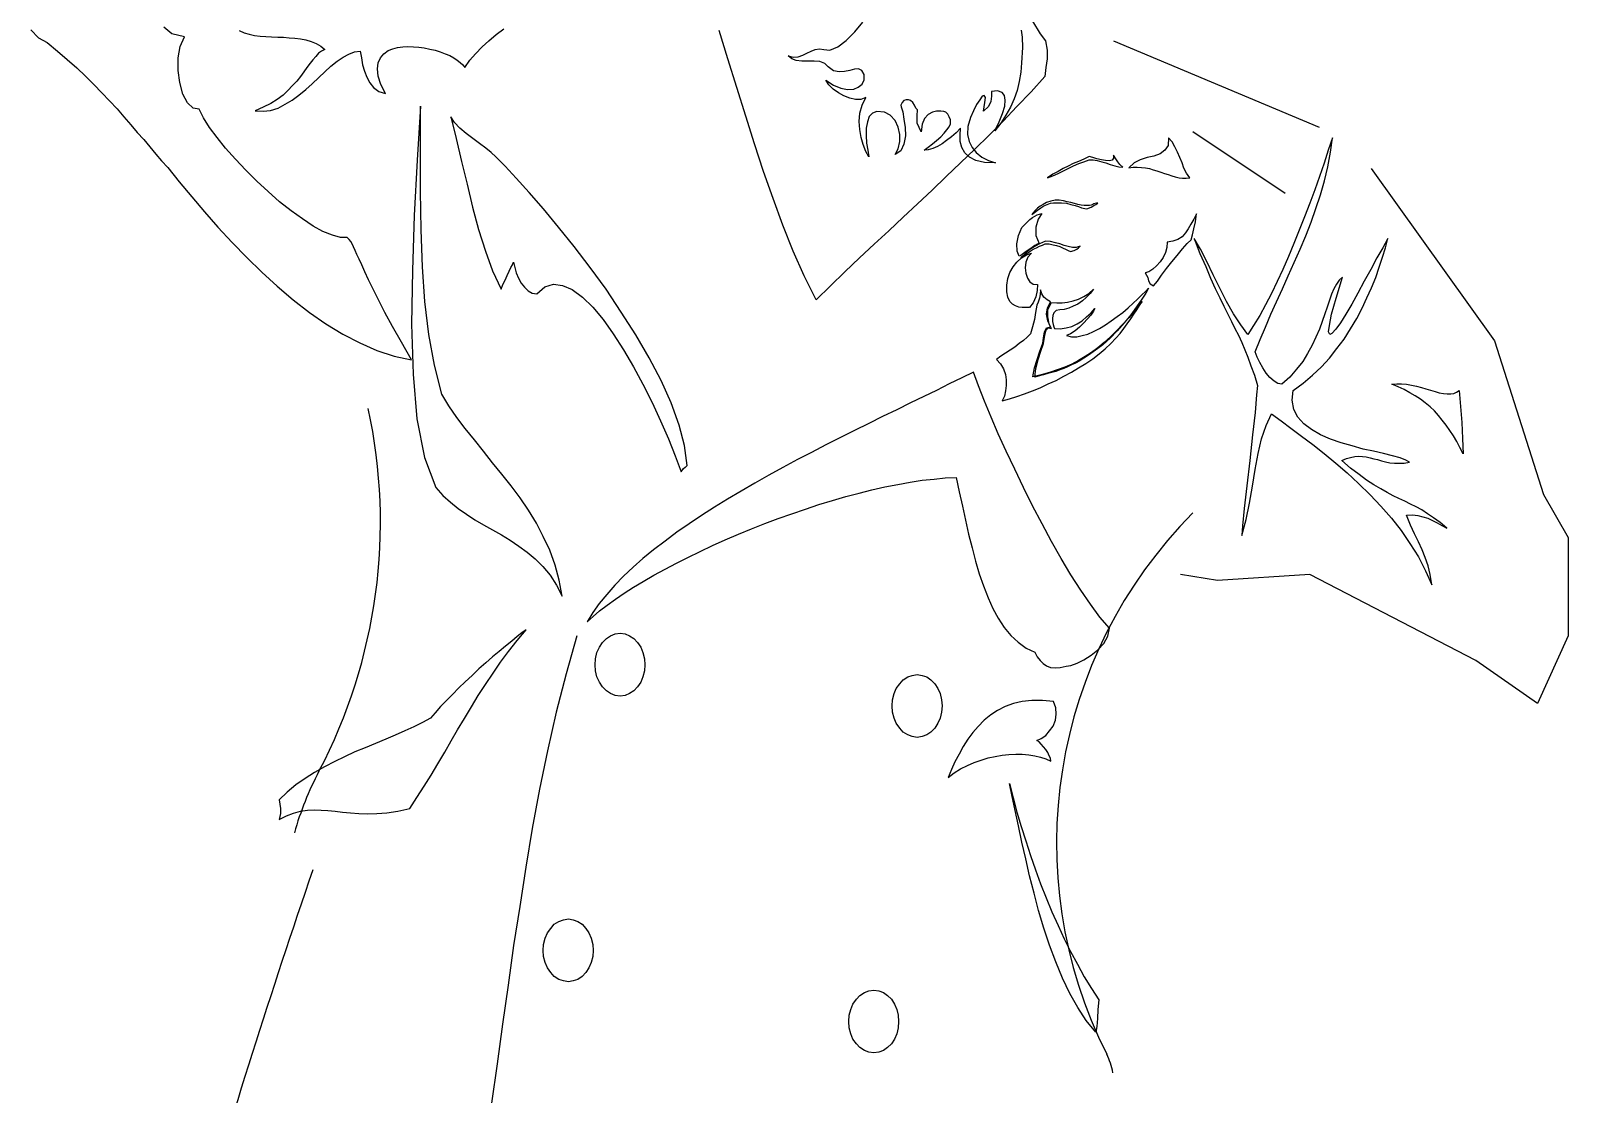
# Model space of a CAD drawing. Extents: x -23 to 67, y -119 to 59.
# Drawn here: x -15.3 to 60.4, y -26.2 to 26.2 of the extents above; entities that cross this region are included whole.
import ezdxf

# ---------------------------------------------------------------- set-up
doc = ezdxf.new("R2010")
doc.units = 0
doc.header["$LTSCALE"] = 25
doc.layers.get('0').update_dxf_attribs({"linetype": 'CONTINUOUS'})
for name, color, linetype in [('3', 7, 'CONTINUOUS'), ('6', 7, 'CONTINUOUS'), ('7', 7, 'CONTINUOUS')]:
    doc.layers.add(name, color=color, linetype=linetype)

msp = doc.modelspace()

# ---------------------------------------------------------------- linework, layer by layer
for p, q in [((38.04, 25.666), (48.178, 21.416)), ((41.951, 21.191), (46.497, 18.161)), ((50.74, 19.373), (56.802, 10.891)), ((56.802, 10.891), (59.226, 3.318)), ((59.226, 3.318), (60.438, 1.198)), ((60.438, 1.198), (60.438, -3.043)), ((43.164, -0.923), (41.345, -0.62)), ((47.71, -0.62), (43.164, -0.923)), ((55.892, -4.86), (47.71, -0.62)), ((60.438, -3.649), (58.923, -6.981)), ((60.438, -3.043), (60.438, -3.649)), ((58.923, -6.981), (55.892, -4.86))]:
    msp.add_line(p, q)
for centre, radius, start, end in [((-24.434, 1.955), 26.377, 332.28254, 12.26646), ((58.319, -13.862), 23.079, 135.16923, 206.74325), ((12.95, -17.686), 15.853, 152.28254, 164.09563), ((386.347, -148.001), 409.859, 161.08807, 163.75355), ((34.745, -25.74), 3.318, 10.14321, 26.74325)]:
    msp.add_arc(centre, radius, start, end)
at = {"layer": '3', "linetype": 'CONTINUOUS'}
for points in [[(-15.278, 26.207), (-14.903, 25.814), (-14.472, 25.57), (-13.966, 25.158), (-13.478, 24.746), (-13.01, 24.334), (-12.579, 23.921), (-12.167, 23.509), (-11.773, 23.097), (-11.399, 22.704), (-11.024, 22.31), (-10.687, 21.916), (-10.35, 21.523), (-10.031, 21.149), (-9.712, 20.793), (-9.412, 20.437), (-9.113, 20.08), (-8.832, 19.743), (-8.532, 19.425), (-7.97, 18.712), (-7.351, 17.982), (-6.714, 17.232), (-6.059, 16.483), (-5.365, 15.733), (-4.635, 14.984), (-3.904, 14.272), (-3.136, 13.579), (-2.349, 12.904), (-1.543, 12.286), (-0.738, 11.723), (0.087, 11.218), (0.93, 10.787), (1.773, 10.412), (2.617, 10.131), (3.479, 9.943), (2.973, 10.824), (2.542, 11.592), (2.167, 12.286), (1.849, 12.904), (1.586, 13.429), (1.361, 13.897), (1.174, 14.29), (1.024, 14.628), (0.893, 14.909), (0.781, 15.134), (0.706, 15.34), (0.612, 15.508), (0.556, 15.658), (0.481, 15.771), (0.405, 15.883), (0.312, 15.977), (-0.025, 15.977), (-0.419, 16.09), (-0.887, 16.277), (-1.374, 16.539), (-1.899, 16.895), (-2.461, 17.289), (-3.023, 17.738), (-3.585, 18.244), (-4.147, 18.75), (-4.691, 19.294), (-5.197, 19.837), (-5.684, 20.38), (-6.096, 20.905), (-6.471, 21.392), (-6.771, 21.86), (-6.977, 22.292), (-7.277, 22.348), (-7.558, 22.61), (-7.783, 23.041), (-7.932, 23.603), (-8.026, 24.202), (-8.026, 24.821), (-7.914, 25.383), (-7.707, 25.851), (-8.326, 26.002), (-8.719, 26.339)], [(-5.009, 26.17), (-4.766, 26.058), (-4.522, 25.982), (-4.26, 25.926), (-3.978, 25.889), (-3.697, 25.87), (-3.416, 25.851), (-3.117, 25.833), (-2.835, 25.833), (-2.554, 25.814), (-2.274, 25.795), (-1.993, 25.758), (-1.73, 25.702), (-1.468, 25.626), (-1.224, 25.533), (-0.999, 25.402), (-0.794, 25.233), (-0.962, 25.158), (-1.112, 25.046), (-1.243, 24.896), (-1.393, 24.727), (-1.524, 24.559), (-1.674, 24.353), (-1.824, 24.128), (-1.993, 23.903), (-2.18, 23.678), (-2.386, 23.453), (-2.611, 23.21), (-2.855, 22.985), (-3.136, 22.778), (-3.454, 22.573), (-3.829, 22.385), (-4.222, 22.217), (-3.829, 22.197), (-3.473, 22.235), (-3.098, 22.348), (-2.742, 22.535), (-2.405, 22.741), (-2.068, 22.985), (-1.73, 23.266), (-1.412, 23.547), (-1.093, 23.847), (-0.794, 24.128), (-0.493, 24.409), (-0.194, 24.652), (0.106, 24.859), (0.387, 25.008), (0.668, 25.12), (0.949, 25.158), (1.006, 24.821), (1.062, 24.483), (1.155, 24.166), (1.267, 23.865), (1.418, 23.584), (1.605, 23.36), (1.867, 23.172), (2.186, 23.059), (1.961, 23.509), (1.83, 23.921), (1.792, 24.278), (1.83, 24.578), (1.942, 24.821), (2.111, 25.027), (2.317, 25.177), (2.561, 25.271), (2.786, 25.327), (3.048, 25.365), (3.292, 25.383), (3.573, 25.365), (3.834, 25.345), (4.097, 25.309), (4.378, 25.252), (4.64, 25.196), (4.884, 25.12), (5.128, 25.027), (5.353, 24.933), (5.558, 24.821), (5.727, 24.708), (5.877, 24.596), (6.008, 24.483), (6.102, 24.353), (6.345, 24.708), (6.627, 25.027), (6.945, 25.365), (7.282, 25.664), (7.639, 25.964), (8.013, 26.245)], [(3.91, 22.441), (3.76, 19.781), (3.61, 17.064), (3.517, 14.347), (3.479, 11.705), (3.553, 9.25), (3.741, 7.039), (4.116, 5.147), (4.678, 3.667), (5.015, 3.273), (5.39, 2.936), (5.765, 2.636), (6.177, 2.355), (6.589, 2.074), (7.02, 1.83), (7.47, 1.586), (7.9, 1.325), (8.332, 1.062), (8.762, 0.781), (9.175, 0.481), (9.568, 0.144), (9.943, -0.231), (10.299, -0.662), (10.618, -1.149), (10.899, -1.692), (10.749, -0.905), (10.542, -0.156), (10.281, 0.575), (9.962, 1.249), (9.624, 1.905), (9.231, 2.542), (8.819, 3.161), (8.388, 3.742), (7.92, 4.322), (7.47, 4.885), (7.02, 5.447), (6.57, 6.009), (6.121, 6.571), (5.708, 7.114), (5.315, 7.677), (4.959, 8.257), (4.603, 9.682), (4.322, 11.199), (4.134, 12.829), (4.022, 14.534), (3.947, 16.352), (3.91, 18.263), (3.91, 20.305), (3.91, 22.441)], [(5.409, 21.916), (5.671, 20.849), (5.933, 19.724), (6.215, 18.6), (6.476, 17.476), (6.777, 16.37), (7.114, 15.303), (7.47, 14.328), (7.882, 13.429), (7.976, 13.654), (8.088, 13.878), (8.182, 14.103), (8.276, 14.309), (8.369, 14.497), (8.444, 14.628), (8.481, 14.722), (8.501, 14.759), (8.557, 14.497), (8.631, 14.234), (8.744, 13.972), (8.875, 13.728), (9.043, 13.523), (9.212, 13.354), (9.419, 13.241), (9.644, 13.204), (10.037, 13.541), (10.468, 13.672), (10.917, 13.616), (11.386, 13.41), (11.892, 13.035), (12.398, 12.548), (12.904, 11.93), (13.409, 11.237), (13.915, 10.449), (14.403, 9.606), (14.871, 8.744), (15.321, 7.845), (15.733, 6.946), (16.126, 6.065), (16.464, 5.222), (16.745, 4.435), (16.876, 4.603), (16.95, 4.66), (16.988, 4.678), (17.045, 4.753), (16.914, 5.728), (16.651, 6.739), (16.257, 7.826), (15.771, 8.932), (15.171, 10.056), (14.515, 11.18), (13.803, 12.304), (13.053, 13.429), (12.267, 14.497), (11.48, 15.528), (10.711, 16.483), (9.981, 17.382), (9.268, 18.188), (8.631, 18.9), (8.088, 19.481), (7.619, 19.949), (7.395, 20.156), (7.133, 20.38), (6.814, 20.605), (6.496, 20.849), (6.158, 21.092), (5.859, 21.355), (5.596, 21.636), (5.409, 21.916)], [(42.021, 15.921), (42.302, 15.19), (42.583, 14.553), (42.827, 13.972), (43.051, 13.466), (43.276, 12.998), (43.482, 12.585), (43.669, 12.192), (43.857, 11.836), (44.026, 11.498), (44.194, 11.161), (44.363, 10.805), (44.513, 10.449), (44.663, 10.075), (44.812, 9.662), (44.981, 9.194), (45.131, 8.688), (45.093, 8.22), (45.019, 7.358), (44.888, 6.253), (44.756, 4.997), (44.607, 3.742), (44.475, 2.636), (44.4, 1.774), (44.363, 1.305), (44.569, 2.093), (44.738, 2.898), (44.888, 3.723), (45.019, 4.547), (45.169, 5.334), (45.337, 6.065), (45.562, 6.721), (45.824, 7.283), (46.293, 6.946), (46.78, 6.59), (47.305, 6.196), (47.867, 5.784), (48.41, 5.334), (48.991, 4.866), (49.553, 4.379), (50.115, 3.854), (50.677, 3.31), (51.202, 2.748), (51.726, 2.149), (52.214, 1.549), (52.645, 0.912), (53.057, 0.256), (53.413, -0.437), (53.713, -1.13), (53.638, -0.624), (53.544, -0.193), (53.394, 0.219), (53.245, 0.594), (53.057, 0.987), (52.869, 1.381), (52.663, 1.811), (52.476, 2.299), (52.776, 2.317), (53.038, 2.28), (53.281, 2.223), (53.526, 2.149), (53.75, 2.036), (53.975, 1.924), (54.219, 1.793), (54.462, 1.662), (54.125, 1.943), (53.806, 2.167), (53.506, 2.374), (53.225, 2.561), (52.944, 2.711), (52.663, 2.842), (52.383, 2.992), (52.102, 3.123), (51.82, 3.254), (51.521, 3.423), (51.202, 3.591), (50.865, 3.798), (50.509, 4.023), (50.134, 4.304), (49.722, 4.622), (49.291, 4.997), (49.516, 5.09), (49.722, 5.147), (49.928, 5.184), (50.115, 5.203), (50.302, 5.184), (50.49, 5.166), (50.677, 5.128), (50.865, 5.072), (51.052, 5.034), (51.24, 4.978), (51.445, 4.922), (51.652, 4.885), (51.877, 4.866), (52.102, 4.866), (52.363, 4.866), (52.626, 4.903), (52.439, 5.015), (52.158, 5.128), (51.783, 5.222), (51.333, 5.334), (50.846, 5.447), (50.34, 5.559), (49.796, 5.709), (49.253, 5.859), (48.729, 6.046), (48.241, 6.253), (47.791, 6.514), (47.417, 6.795), (47.118, 7.133), (46.929, 7.508), (46.836, 7.957), (46.893, 8.445), (47.379, 8.8), (47.848, 9.194), (48.279, 9.606), (48.673, 10.037), (49.047, 10.506), (49.403, 10.974), (49.722, 11.48), (50.021, 11.986), (50.284, 12.492), (50.527, 12.998), (50.752, 13.503), (50.959, 14.009), (51.127, 14.515), (51.296, 15.003), (51.445, 15.471), (51.558, 15.921), (51.314, 15.471), (51.015, 14.965), (50.715, 14.403), (50.396, 13.822), (50.077, 13.241), (49.778, 12.698), (49.478, 12.192), (49.216, 11.78), (48.991, 11.462), (48.803, 11.255), (48.691, 11.199), (48.635, 11.33), (48.673, 11.649), (48.785, 12.192), (49.01, 12.979), (49.328, 14.028), (49.159, 13.878), (49.028, 13.672), (48.898, 13.447), (48.785, 13.185), (48.673, 12.886), (48.56, 12.548), (48.448, 12.211), (48.317, 11.836), (48.185, 11.462), (48.016, 11.068), (47.829, 10.674), (47.604, 10.262), (47.361, 9.869), (47.061, 9.493), (46.724, 9.1), (46.33, 8.744), (46.143, 8.782), (45.955, 8.894), (45.75, 9.081), (45.562, 9.288), (45.393, 9.55), (45.244, 9.812), (45.113, 10.075), (45.019, 10.337), (45.262, 10.955), (45.525, 11.555), (45.787, 12.192), (46.068, 12.81), (46.368, 13.447), (46.649, 14.085), (46.949, 14.74), (47.23, 15.396), (47.511, 16.052), (47.773, 16.727), (48.016, 17.401), (48.241, 18.075), (48.429, 18.769), (48.597, 19.462), (48.729, 20.174), (48.822, 20.886), (48.616, 20.268), (48.41, 19.631), (48.185, 18.975), (47.96, 18.319), (47.717, 17.663), (47.455, 16.988), (47.192, 16.333), (46.929, 15.677), (46.668, 15.04), (46.387, 14.403), (46.105, 13.804), (45.824, 13.223), (45.525, 12.661), (45.244, 12.136), (44.944, 11.649), (44.663, 11.199), (44.307, 11.667), (43.95, 12.211), (43.613, 12.829), (43.276, 13.485), (42.958, 14.141), (42.639, 14.797), (42.321, 15.396), (42.021, 15.921)], [(12.117, -2.948), (12.416, -2.685), (12.735, -2.404), (13.109, -2.124), (13.522, -1.843), (13.953, -1.542), (14.403, -1.242), (14.889, -0.961), (15.414, -0.662), (15.958, -0.362), (16.52, -0.062), (17.082, 0.219), (17.681, 0.519), (18.3, 0.8), (18.919, 1.08), (19.574, 1.362), (20.211, 1.624), (20.867, 1.886), (21.523, 2.13), (22.197, 2.374), (22.872, 2.599), (23.527, 2.824), (24.201, 3.029), (24.858, 3.217), (25.513, 3.386), (26.15, 3.554), (26.787, 3.704), (27.425, 3.816), (28.024, 3.929), (28.624, 4.023), (29.205, 4.079), (29.748, 4.135), (30.291, 4.154), (30.441, 3.442), (30.609, 2.748), (30.76, 2.055), (30.909, 1.362), (31.078, 0.687), (31.246, 0.031), (31.434, -0.587), (31.64, -1.186), (31.865, -1.767), (32.108, -2.292), (32.371, -2.779), (32.652, -3.229), (32.989, -3.623), (33.345, -3.96), (33.739, -4.241), (34.17, -4.447), (34.282, -4.671), (34.432, -4.859), (34.582, -5.009), (34.751, -5.121), (34.938, -5.196), (35.163, -5.215), (35.425, -5.196), (35.706, -5.14), (35.95, -5.103), (36.25, -4.99), (36.587, -4.822), (36.943, -4.597), (37.28, -4.334), (37.561, -4.016), (37.767, -3.66), (37.842, -3.266), (37.374, -2.723), (36.905, -2.086), (36.437, -1.393), (35.95, -0.643), (35.463, 0.162), (34.994, 1.006), (34.526, 1.868), (34.057, 2.767), (33.608, 3.667), (33.177, 4.566), (32.765, 5.447), (32.371, 6.309), (32.015, 7.133), (31.696, 7.92), (31.397, 8.669), (31.153, 9.344), (30.572, 9.063), (29.954, 8.763), (29.335, 8.445), (28.699, 8.145), (28.042, 7.826), (27.368, 7.489), (26.675, 7.152), (26.001, 6.815), (25.288, 6.477), (24.595, 6.121), (23.883, 5.765), (23.171, 5.391), (22.478, 5.034), (21.766, 4.641), (21.073, 4.266), (20.38, 3.872), (19.705, 3.479), (19.031, 3.085), (18.394, 2.692), (17.756, 2.28), (17.139, 1.868), (16.538, 1.456), (15.958, 1.024), (15.395, 0.594), (14.871, 0.162), (14.384, -0.268), (13.915, -0.7), (13.485, -1.149), (13.091, -1.598), (12.716, -2.048), (12.398, -2.498), (12.117, -2.948)], [(55.268, 5.315), (55.099, 5.634), (54.949, 5.934), (54.781, 6.215), (54.612, 6.477), (54.424, 6.739), (54.237, 6.983), (54.05, 7.208), (53.844, 7.432), (53.638, 7.639), (53.394, 7.826), (53.169, 8.014), (52.907, 8.182), (52.645, 8.332), (52.363, 8.482), (52.064, 8.613), (51.745, 8.744), (51.989, 8.763), (52.233, 8.763), (52.476, 8.744), (52.72, 8.707), (52.964, 8.651), (53.207, 8.595), (53.432, 8.519), (53.657, 8.463), (53.882, 8.388), (54.087, 8.332), (54.294, 8.294), (54.481, 8.276), (54.649, 8.276), (54.8, 8.294), (54.931, 8.351), (55.062, 8.445), (55.137, 7.657), (55.193, 6.871), (55.23, 6.084), (55.268, 5.315)], [(9.119, -3.341), (8.913, -3.491), (8.669, -3.679), (8.407, -3.904), (8.107, -4.147), (7.788, -4.409), (7.47, -4.671), (7.133, -4.971), (6.795, -5.271), (6.458, -5.59), (6.121, -5.909), (5.802, -6.208), (5.484, -6.527), (5.184, -6.845), (4.903, -7.126), (4.64, -7.426), (4.415, -7.688), (4.022, -7.913), (3.591, -8.119), (3.141, -8.325), (2.673, -8.532), (2.205, -8.737), (1.699, -8.944), (1.193, -9.149), (0.687, -9.356), (0.181, -9.599), (-0.306, -9.824), (-0.812, -10.087), (-1.299, -10.368), (-1.768, -10.668), (-2.217, -10.986), (-2.648, -11.342), (-3.042, -11.717), (-3.004, -11.923), (-2.986, -12.148), (-2.986, -12.391), (-3.042, -12.691), (-2.686, -12.504), (-2.33, -12.373), (-1.993, -12.279), (-1.656, -12.223), (-1.318, -12.204), (-0.981, -12.223), (-0.644, -12.241), (-0.288, -12.279), (0.068, -12.317), (0.462, -12.354), (0.874, -12.391), (1.305, -12.41), (1.773, -12.391), (2.261, -12.354), (2.804, -12.279), (3.385, -12.148), (3.741, -11.604), (4.097, -11.042), (4.435, -10.499), (4.772, -9.937), (5.109, -9.374), (5.427, -8.812), (5.746, -8.269), (6.083, -7.707), (6.42, -7.145), (6.757, -6.583), (7.114, -6.039), (7.488, -5.477), (7.864, -4.934), (8.257, -4.409), (8.669, -3.866), (9.119, -3.341)], [(35.088, -6.883), (34.544, -6.827), (34.02, -6.827), (33.552, -6.883), (33.12, -6.976), (32.708, -7.126), (32.333, -7.313), (31.996, -7.538), (31.678, -7.801), (31.378, -8.101), (31.115, -8.4), (30.872, -8.737), (30.647, -9.093), (30.441, -9.468), (30.235, -9.843), (30.066, -10.218), (29.898, -10.611), (30.197, -10.387), (30.516, -10.199), (30.853, -10.031), (31.19, -9.88), (31.527, -9.768), (31.865, -9.656), (32.221, -9.581), (32.558, -9.525), (32.895, -9.487), (33.233, -9.468), (33.552, -9.468), (33.87, -9.506), (34.17, -9.543), (34.45, -9.618), (34.713, -9.693), (34.956, -9.806), (34.938, -9.674), (34.882, -9.543), (34.807, -9.394), (34.713, -9.244), (34.601, -9.113), (34.488, -8.981), (34.376, -8.869), (34.263, -8.794), (34.488, -8.7), (34.713, -8.55), (34.9, -8.325), (35.069, -8.082), (35.181, -7.801), (35.219, -7.501), (35.2, -7.182), (35.088, -6.883)], [(32.914, -10.911), (33.102, -11.623), (33.289, -12.317), (33.496, -13.028), (33.72, -13.741), (33.964, -14.452), (34.207, -15.164), (34.45, -15.858), (34.732, -16.551), (35.013, -17.225), (35.312, -17.9), (35.613, -18.556), (35.931, -19.193), (36.268, -19.812), (36.606, -20.429), (36.961, -21.011), (37.317, -21.572), (37.28, -22.041), (37.261, -22.49), (37.224, -22.884), (37.168, -23.165), (36.7, -22.584), (36.287, -21.947), (35.894, -21.254), (35.537, -20.505), (35.2, -19.699), (34.9, -18.874), (34.619, -18.031), (34.357, -17.169), (34.132, -16.307), (33.908, -15.465), (33.72, -14.621), (33.532, -13.797), (33.364, -12.991), (33.195, -12.241), (33.046, -11.548), (32.914, -10.911)]]:
    msp.add_lwpolyline(points, dxfattribs=at)
at = {"layer": '6', "linetype": 'CONTINUOUS'}
for points in [[(41.796, 18.919), (41.646, 19.144), (41.515, 19.387), (41.421, 19.65), (41.308, 19.911), (41.196, 20.174), (41.065, 20.437), (40.934, 20.68), (40.746, 20.886), (40.728, 20.512), (40.578, 20.268), (40.334, 20.1), (40.035, 19.987), (39.697, 19.911), (39.36, 19.799), (39.06, 19.65), (38.798, 19.406), (39.004, 19.443), (39.21, 19.443), (39.416, 19.425), (39.623, 19.406), (39.81, 19.369), (39.997, 19.312), (40.184, 19.256), (40.372, 19.2), (40.559, 19.125), (40.728, 19.069), (40.915, 19.013), (41.084, 18.957), (41.271, 18.919), (41.44, 18.9), (41.627, 18.9), (41.796, 18.919)], [(34.788, 18.919), (35.051, 19.013), (35.312, 19.125), (35.575, 19.256), (35.818, 19.369), (36.081, 19.499), (36.343, 19.612), (36.587, 19.706), (36.849, 19.799), (37.037, 19.799), (37.243, 19.762), (37.467, 19.706), (37.674, 19.65), (37.879, 19.574), (38.104, 19.499), (38.311, 19.462), (38.498, 19.443), (38.348, 19.574), (38.255, 19.706), (38.161, 19.855), (38.048, 20.024), (38.048, 19.875), (37.974, 19.781), (37.842, 19.743), (37.655, 19.762), (37.449, 19.799), (37.224, 19.855), (37.018, 19.911), (36.849, 19.968), (36.587, 19.837), (36.324, 19.724), (36.062, 19.612), (35.818, 19.481), (35.557, 19.369), (35.312, 19.218), (35.051, 19.087), (34.788, 18.919)], [(34.02, 17.101), (34.151, 17.213), (34.301, 17.326), (34.47, 17.438), (34.619, 17.532), (34.769, 17.607), (34.938, 17.663), (35.088, 17.682), (35.219, 17.682), (35.481, 17.682), (35.725, 17.663), (35.95, 17.607), (36.156, 17.551), (36.324, 17.495), (36.475, 17.438), (36.624, 17.401), (36.736, 17.382), (36.943, 17.476), (37.074, 17.551), (37.168, 17.607), (37.28, 17.663), (37.205, 17.663), (37.149, 17.645), (37.074, 17.626), (37.018, 17.607), (36.943, 17.569), (36.868, 17.551), (36.756, 17.551), (36.606, 17.551), (36.455, 17.569), (36.287, 17.607), (36.118, 17.645), (35.95, 17.701), (35.762, 17.738), (35.575, 17.776), (35.369, 17.814), (35.163, 17.814), (34.956, 17.757), (34.751, 17.701), (34.582, 17.607), (34.432, 17.513), (34.301, 17.42), (34.189, 17.307), (34.095, 17.195), (34.02, 17.101)], [(34.507, 17.157), (34.338, 16.876), (34.226, 16.483), (34.226, 16.07), (34.376, 15.677), (34.282, 15.64), (34.17, 15.584), (34.038, 15.49), (33.889, 15.377), (33.739, 15.284), (33.608, 15.19), (33.476, 15.096), (33.401, 15.059), (33.307, 15.303), (33.289, 15.658), (33.364, 16.07), (33.532, 16.464), (33.683, 16.614), (33.813, 16.745), (33.926, 16.858), (34.057, 16.952), (34.17, 17.026), (34.282, 17.083), (34.394, 17.12), (34.507, 17.157)], [(40.69, 15.752), (40.672, 15.49), (40.597, 15.228), (40.484, 14.984), (40.334, 14.778), (40.165, 14.572), (39.978, 14.422), (39.791, 14.29), (39.603, 14.234), (39.735, 14.009), (39.772, 13.841), (39.847, 13.691), (40.016, 13.597), (40.203, 13.822), (40.409, 14.122), (40.653, 14.441), (40.915, 14.778), (41.178, 15.096), (41.44, 15.415), (41.664, 15.677), (41.871, 15.865), (41.927, 16.108), (42.002, 16.408), (42.077, 16.745), (42.133, 17.139), (42.002, 16.876), (41.852, 16.633), (41.721, 16.408), (41.59, 16.202), (41.421, 16.014), (41.215, 15.883), (40.971, 15.789), (40.69, 15.752)], [(34.001, 15.209), (33.833, 15.003), (33.72, 14.759), (33.701, 14.478), (33.72, 14.216), (33.813, 13.972), (33.926, 13.784), (34.095, 13.672), (34.301, 13.654), (34.282, 13.372), (34.226, 13.054), (34.095, 12.754), (33.908, 12.529), (33.739, 12.529), (33.552, 12.529), (33.383, 12.548), (33.214, 12.605), (33.064, 12.698), (32.933, 12.829), (32.839, 13.035), (32.783, 13.298), (32.783, 13.635), (32.839, 13.953), (32.933, 14.253), (33.102, 14.534), (33.289, 14.759), (33.514, 14.965), (33.757, 15.115), (34.001, 15.209)], [(33.476, 14.965), (33.626, 15.078), (33.776, 15.19), (33.945, 15.303), (34.095, 15.396), (34.245, 15.471), (34.394, 15.546), (34.544, 15.602), (34.675, 15.658), (34.882, 15.658), (35.069, 15.621), (35.238, 15.584), (35.406, 15.528), (35.557, 15.452), (35.687, 15.396), (35.818, 15.34), (35.931, 15.284), (36.1, 15.34), (36.231, 15.396), (36.324, 15.471), (36.399, 15.546), (36.212, 15.49), (36.025, 15.49), (35.818, 15.528), (35.613, 15.584), (35.406, 15.658), (35.181, 15.715), (34.938, 15.771), (34.695, 15.789), (34.544, 15.733), (34.394, 15.658), (34.226, 15.565), (34.057, 15.471), (33.908, 15.359), (33.739, 15.228), (33.608, 15.096), (33.476, 14.965)], [(34.994, 12.773), (35.256, 12.754), (35.519, 12.754), (35.781, 12.792), (36.062, 12.848), (36.324, 12.942), (36.587, 13.073), (36.83, 13.223), (37.055, 13.429), (36.887, 13.223), (36.7, 13.017), (36.512, 12.848), (36.287, 12.698), (36.062, 12.585), (35.838, 12.492), (35.613, 12.436), (35.406, 12.417), (35.219, 12.38), (35.107, 12.267), (35.051, 12.136), (35.032, 11.986), (35.032, 11.836), (35.069, 11.686), (35.107, 11.574), (35.144, 11.498), (35.425, 11.48), (35.706, 11.518), (35.987, 11.592), (36.25, 11.723), (36.493, 11.874), (36.718, 12.061), (36.943, 12.267), (37.13, 12.473), (37.055, 12.342), (36.924, 12.155), (36.756, 11.967), (36.568, 11.761), (36.362, 11.555), (36.156, 11.386), (35.931, 11.237), (35.725, 11.143), (35.969, 11.086), (36.231, 11.086), (36.493, 11.143), (36.774, 11.218), (37.055, 11.349), (37.355, 11.498), (37.655, 11.667), (37.936, 11.874), (38.217, 12.08), (38.498, 12.286), (38.761, 12.51), (39.004, 12.735), (39.229, 12.942), (39.435, 13.147), (39.623, 13.316), (39.772, 13.485), (39.641, 13.241), (39.435, 12.942), (39.173, 12.567), (38.892, 12.173), (38.573, 11.78), (38.217, 11.386), (37.879, 11.012), (37.524, 10.693), (37.28, 10.506), (37.037, 10.337), (36.812, 10.187), (36.587, 10.037), (36.381, 9.906), (36.174, 9.794), (35.969, 9.7), (35.781, 9.606), (35.593, 9.531), (35.406, 9.457), (35.2, 9.381), (35.013, 9.325), (34.807, 9.269), (34.601, 9.213), (34.394, 9.156), (34.17, 9.1), (34.226, 9.531), (34.338, 9.962), (34.47, 10.375), (34.601, 10.749), (34.657, 11.143), (34.732, 11.405), (34.826, 11.518), (34.994, 11.498), (34.882, 11.723), (34.807, 12.061), (34.807, 12.436), (34.994, 12.773)]]:
    msp.add_lwpolyline(points, dxfattribs=at)
at = {"layer": '7', "linetype": 'CONTINUOUS'}
for points in [[(34.057, 26.62), (34.432, 26.002), (34.695, 25.664), (34.769, 25.196), (34.769, 24.765), (34.713, 24.353), (34.657, 23.903), (33.982, 23.153), (33.289, 22.422), (32.614, 21.711), (31.921, 21.018), (31.209, 20.324), (30.516, 19.65), (29.804, 18.975), (29.111, 18.3), (28.399, 17.626), (27.686, 16.97), (26.975, 16.295), (26.262, 15.64), (25.532, 14.965), (24.82, 14.29), (24.108, 13.597), (23.396, 12.904), (22.816, 14.085), (22.272, 15.303), (21.766, 16.576), (21.279, 17.888), (20.811, 19.218), (20.361, 20.586), (19.93, 21.954), (19.499, 23.36), (19.049, 24.765), (18.618, 26.17)], [(33.496, 26.189), (33.552, 25.833), (33.57, 25.327), (33.514, 24.578), (33.476, 24.109), (33.401, 23.659), (33.307, 23.21), (33.158, 22.798), (32.97, 22.385), (32.746, 21.992), (32.502, 21.598), (32.202, 21.223), (32.409, 21.673), (32.577, 22.085), (32.69, 22.441), (32.708, 22.741), (32.67, 22.966), (32.558, 23.116), (32.333, 23.191), (32.034, 23.172), (32.034, 22.928), (31.996, 22.666), (31.884, 22.422), (31.64, 22.197), (31.715, 22.629), (31.734, 22.872), (31.678, 22.966), (31.584, 22.928), (31.453, 22.76), (31.303, 22.516), (31.153, 22.217), (31.003, 21.879), (30.872, 21.448), (30.853, 21.054), (30.928, 20.699), (31.078, 20.399), (31.284, 20.156), (31.565, 19.931), (31.884, 19.762), (32.24, 19.65), (31.696, 19.668), (31.266, 19.762), (30.947, 19.931), (30.722, 20.136), (30.572, 20.399), (30.497, 20.699), (30.497, 21.018), (30.516, 21.355), (30.291, 21.13), (30.066, 20.924), (29.823, 20.755), (29.598, 20.586), (29.373, 20.455), (29.148, 20.361), (28.923, 20.287), (28.717, 20.268), (28.923, 20.418), (29.129, 20.586), (29.335, 20.755), (29.542, 20.924), (29.71, 21.111), (29.842, 21.279), (29.954, 21.43), (30.01, 21.579), (30.01, 21.767), (29.954, 21.916), (29.879, 22.048), (29.785, 22.141), (29.691, 22.179), (29.542, 22.197), (29.335, 22.197), (29.129, 22.141), (28.923, 22.029), (28.736, 21.842), (28.624, 21.561), (28.567, 21.186), (28.38, 21.598), (28.38, 21.973), (28.399, 22.254), (28.305, 22.348), (28.249, 22.498), (28.155, 22.629), (28.042, 22.722), (27.949, 22.76), (27.837, 22.76), (27.724, 22.722), (27.63, 22.629), (27.574, 22.498), (27.593, 22.404), (27.668, 22.161), (27.724, 21.804), (27.78, 21.392), (27.799, 20.98), (27.724, 20.568), (27.574, 20.249), (27.293, 20.062), (27.443, 20.343), (27.518, 20.699), (27.518, 21.054), (27.443, 21.411), (27.293, 21.729), (27.049, 21.992), (26.768, 22.141), (26.394, 22.179), (26.169, 22.104), (26.019, 21.936), (25.925, 21.673), (25.869, 21.355), (25.869, 20.998), (25.888, 20.624), (25.944, 20.268), (26.001, 19.949), (25.85, 20.212), (25.719, 20.549), (25.625, 20.905), (25.551, 21.299), (25.513, 21.692), (25.551, 22.104), (25.663, 22.498), (25.85, 22.872), (25.607, 22.778), (25.344, 22.778), (25.063, 22.835), (24.763, 22.947), (24.501, 23.097), (24.239, 23.284), (24.032, 23.491), (23.883, 23.716), (24.257, 23.472), (24.614, 23.322), (24.951, 23.266), (25.251, 23.284), (25.476, 23.378), (25.663, 23.528), (25.757, 23.734), (25.757, 23.997), (25.644, 24.202), (25.494, 24.278), (25.288, 24.259), (25.063, 24.202), (24.801, 24.146), (24.539, 24.128), (24.257, 24.184), (23.996, 24.371), (23.827, 24.54), (23.583, 24.634), (23.302, 24.652), (23.002, 24.652), (22.703, 24.652), (22.422, 24.69), (22.197, 24.765), (22.029, 24.915), (22.272, 24.859), (22.516, 24.877), (22.741, 24.952), (22.947, 25.046), (23.152, 25.158), (23.358, 25.233), (23.564, 25.271), (23.771, 25.233), (24.07, 25.196), (24.464, 25.365), (24.876, 25.683), (25.307, 26.095), (25.7, 26.582)], [(34.45, 13.391), (34.432, 13.166), (34.394, 12.979), (34.338, 12.792), (34.263, 12.641), (34.207, 12.286), (34.151, 11.93), (34.057, 11.574), (33.964, 11.237), (33.795, 11.068), (33.608, 10.899), (33.401, 10.749), (33.177, 10.58), (32.952, 10.431), (32.727, 10.281), (32.502, 10.131), (32.277, 9.962), (32.483, 9.756), (32.634, 9.513), (32.727, 9.232), (32.765, 8.969), (32.765, 8.688), (32.727, 8.426), (32.67, 8.163), (32.558, 7.938), (32.914, 8.033), (33.289, 8.145), (33.664, 8.276), (34.057, 8.426), (34.432, 8.575), (34.826, 8.763), (35.219, 8.932), (35.593, 9.138), (35.969, 9.344), (36.324, 9.55), (36.68, 9.775), (37.018, 10), (37.337, 10.243), (37.636, 10.487), (37.917, 10.749), (38.161, 11.012), (38.367, 11.255), (38.554, 11.498), (38.723, 11.723), (38.892, 11.967), (39.042, 12.192), (39.191, 12.417), (39.322, 12.623), (39.454, 12.829), (39.135, 12.417), (38.817, 12.042), (38.498, 11.705), (38.198, 11.386), (37.899, 11.086), (37.58, 10.805), (37.28, 10.543), (36.961, 10.319), (36.643, 10.112), (36.324, 9.925), (35.987, 9.738), (35.65, 9.588), (35.275, 9.457), (34.9, 9.325), (34.488, 9.213), (34.076, 9.119), (34.151, 9.55), (34.282, 9.962), (34.414, 10.375), (34.563, 10.768), (34.601, 11.03), (34.638, 11.311), (34.751, 11.518), (34.938, 11.574), (34.807, 11.874), (34.751, 12.192), (34.788, 12.51), (34.938, 12.81), (34.769, 12.904), (34.619, 13.035), (34.507, 13.204), (34.45, 13.391)], [(11.611, -3.641), (11.086, -5.515), (10.599, -7.407), (10.168, -9.3), (9.774, -11.192), (9.419, -13.122), (9.1, -15.033), (8.8, -16.963), (8.501, -18.893), (8.238, -20.842), (7.957, -22.772), (7.695, -24.72), (7.414, -26.65), (7.133, -28.599), (6.833, -30.529), (6.514, -32.459), (6.158, -34.388), (6.121, -34.632), (6.027, -34.857), (5.933, -35.1), (5.896, -35.325)], [(13.746, -3.51), (13.991, -3.547), (14.215, -3.641), (14.421, -3.772), (14.609, -3.978), (14.759, -4.203), (14.871, -4.465), (14.946, -4.766), (14.965, -5.065), (14.946, -5.365), (14.871, -5.665), (14.759, -5.927), (14.609, -6.152), (14.421, -6.358), (14.215, -6.489), (13.991, -6.583), (13.746, -6.62), (13.503, -6.583), (13.278, -6.489), (13.073, -6.358), (12.885, -6.152), (12.735, -5.927), (12.604, -5.665), (12.529, -5.365), (12.51, -5.065), (12.529, -4.766), (12.604, -4.465), (12.735, -4.203), (12.885, -3.978), (13.073, -3.772), (13.278, -3.641), (13.503, -3.547), (13.746, -3.51)], [(28.38, -5.552), (28.624, -5.59), (28.848, -5.665), (29.054, -5.814), (29.241, -6.002), (29.392, -6.227), (29.504, -6.489), (29.579, -6.789), (29.598, -7.088), (29.579, -7.407), (29.504, -7.688), (29.392, -7.95), (29.241, -8.195), (29.054, -8.382), (28.848, -8.513), (28.624, -8.607), (28.38, -8.644), (28.136, -8.607), (27.911, -8.513), (27.686, -8.382), (27.518, -8.195), (27.349, -7.95), (27.237, -7.688), (27.162, -7.407), (27.144, -7.088), (27.162, -6.789), (27.237, -6.489), (27.349, -6.227), (27.518, -6.002), (27.686, -5.814), (27.911, -5.665), (28.136, -5.59), (28.38, -5.552)], [(11.199, -17.582), (11.442, -17.619), (11.667, -17.713), (11.873, -17.844), (12.06, -18.05), (12.21, -18.275), (12.323, -18.537), (12.398, -18.837), (12.416, -19.137), (12.398, -19.437), (12.323, -19.736), (12.21, -19.999), (12.06, -20.224), (11.873, -20.411), (11.667, -20.561), (11.442, -20.636), (11.199, -20.674), (10.955, -20.636), (10.73, -20.561), (10.505, -20.411), (10.337, -20.224), (10.168, -19.999), (10.056, -19.736), (9.981, -19.437), (9.962, -19.137), (9.981, -18.837), (10.056, -18.537), (10.168, -18.275), (10.337, -18.05), (10.505, -17.844), (10.73, -17.713), (10.955, -17.619), (11.199, -17.582)], [(26.244, -21.086), (26.487, -21.123), (26.712, -21.198), (26.919, -21.348), (27.106, -21.535), (27.256, -21.779), (27.368, -22.041), (27.443, -22.322), (27.461, -22.641), (27.443, -22.94), (27.368, -23.24), (27.256, -23.503), (27.106, -23.727), (26.919, -23.915), (26.712, -24.065), (26.487, -24.139), (26.244, -24.177), (26.001, -24.139), (25.776, -24.065), (25.551, -23.915), (25.382, -23.727), (25.213, -23.503), (25.101, -23.24), (25.026, -22.94), (25.007, -22.641), (25.026, -22.322), (25.101, -22.041), (25.213, -21.779), (25.382, -21.535), (25.551, -21.348), (25.776, -21.198), (26.001, -21.123), (26.244, -21.086)]]:
    msp.add_lwpolyline(points, dxfattribs=at)

doc.saveas('drawing.dxf')
